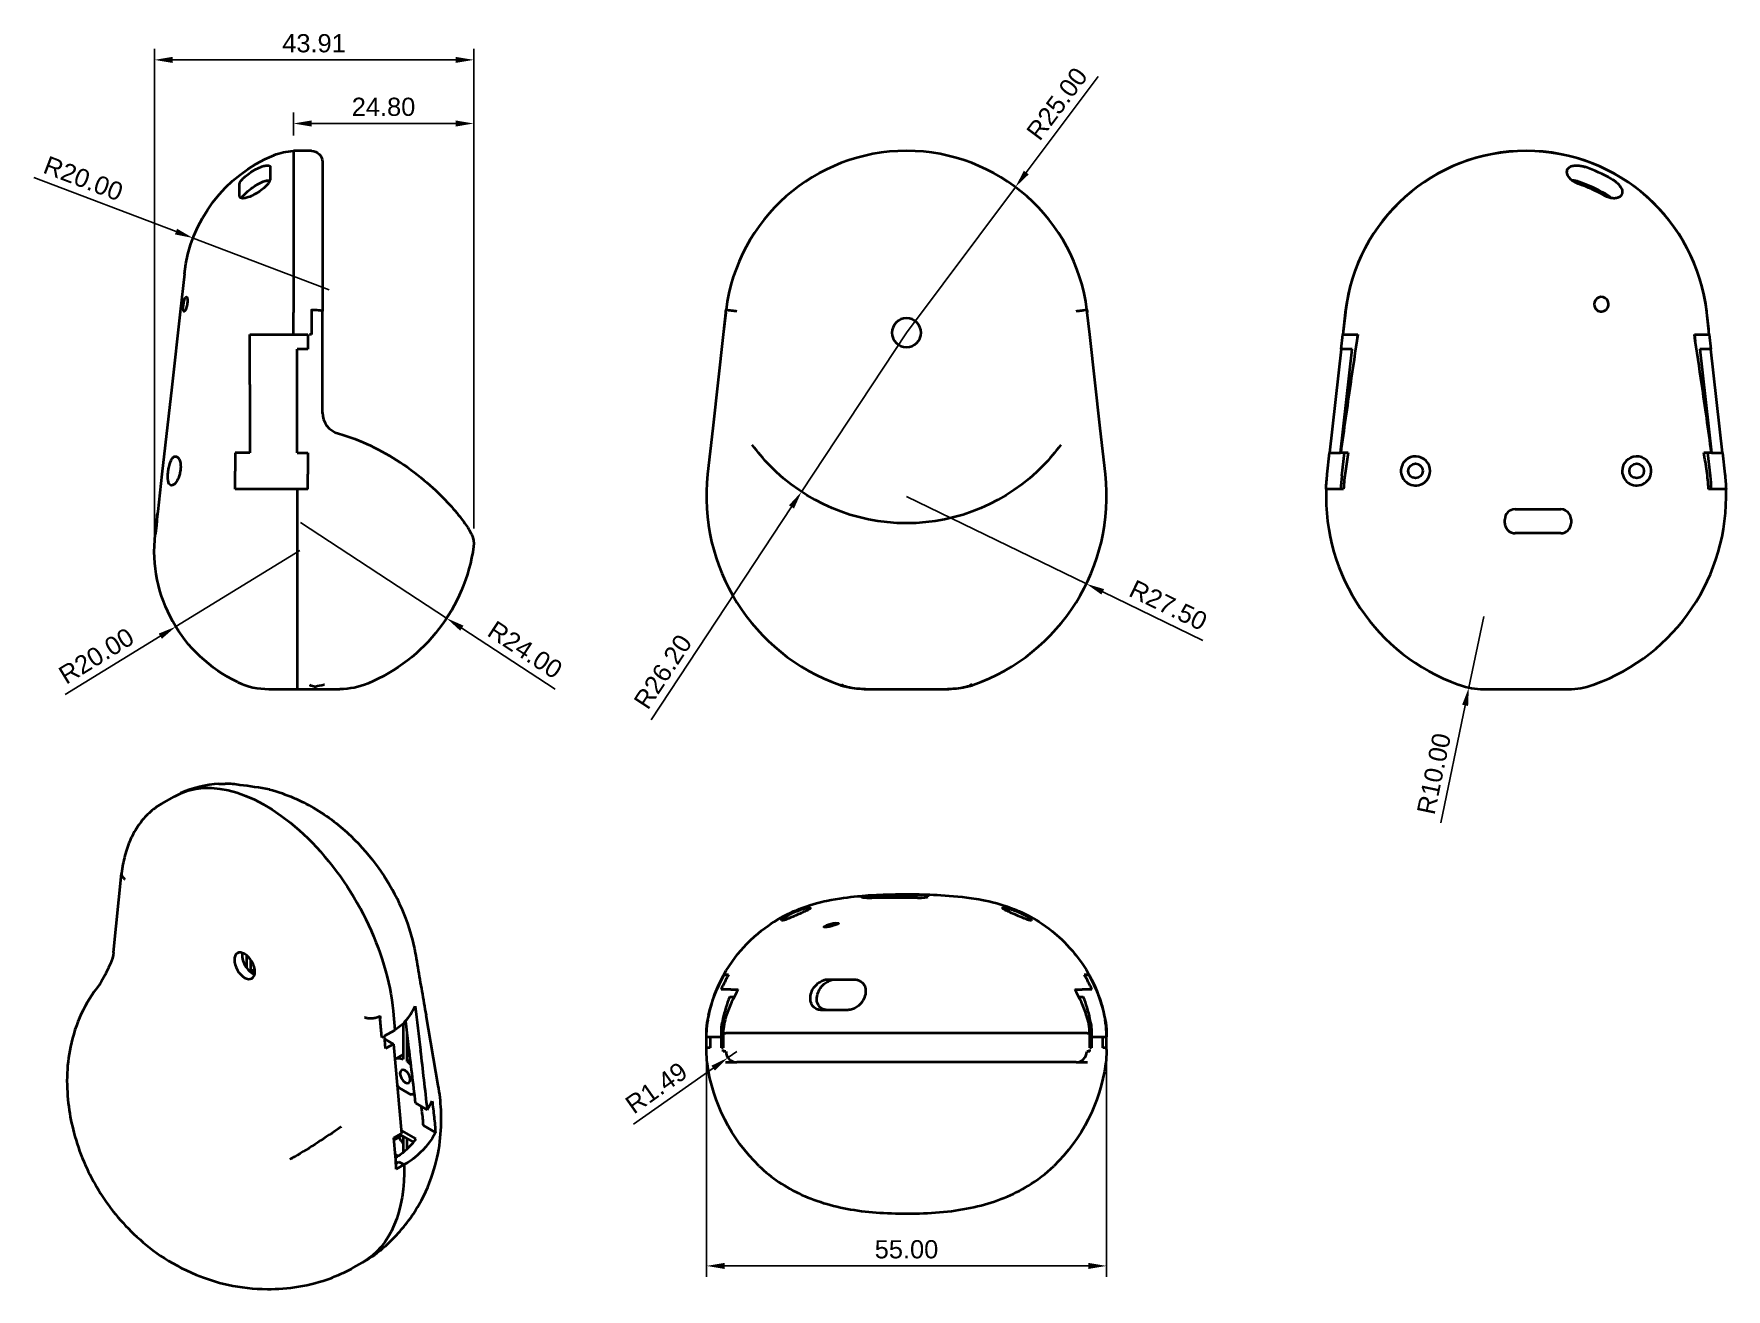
# Model space of a CAD drawing. Header units: millimetres. Extents: x 24 to 257, y 22 to 194.
import ezdxf

# ---------------------------------------------------------------- set-up
doc = ezdxf.new("R2010")
doc.units = ezdxf.units.MM
doc.header["$LTSCALE"] = 0.75
doc.layers.add('FD_Dimensions', color=7, linetype='Continuous', lineweight=18)
doc.layers.add('Visible', color=7, linetype='Continuous', lineweight=35)
doc.styles.get("Standard").update_dxf_attribs({"font": 'arial.ttf'})

msp = doc.modelspace()

# ---------------------------------------------------------------- linework, layer by layer
at = {"layer": 'FD_Dimensions', "color": 0, "lineweight": -2, "transparency": 16777216}
for p, q in [((40.61, 125.16), (40.61, 192.02)), ((84.51, 126.11), (84.51, 192.02)), ((43.11, 190.52), (82.01, 190.52)), ((170.34, 188.25), (160.46, 175.03)), ((59.72, 180.11), (59.72, 183.27)), ((62.22, 181.77), (82.01, 181.77)), ((84.51, 126.11), (84.51, 183.27)), ((24.05, 174.36), (43.59, 166.91)), ((143.99, 153.01), (158.96, 173.03)), ((64.62, 158.9), (45.93, 166.02)), ((143.99, 153.01), (129.56, 131.14)), ((143.99, 130.51), (168.72, 118.48)), ((108.88, 99.79), (128.18, 129.05)), ((60.72, 126.93), (80.78, 113.76)), ((60.61, 123.06), (43.56, 112.6)), ((184.74, 110.69), (170.97, 117.39)), ((223.32, 114.01), (221.28, 104.22)), ((95.68, 103.99), (82.87, 112.39)), ((28.37, 103.28), (41.43, 111.29)), ((217.42, 85.63), (220.77, 101.77)), ((116.49, 54.11), (116.49, 23.21)), ((120.68, 54.2), (119.46, 53.34)), ((171.49, 54.11), (171.49, 23.21)), ((106.47, 44.18), (117.42, 51.9)), ((118.99, 24.71), (168.99, 24.71))]:
    msp.add_line(p, q, dxfattribs=at)
at = {"layer": 'FD_Dimensions', "color": 0, "transparency": 16777216}
for points in [[(43.11, 190.93), (43.11, 190.1), (40.61, 190.52)], [(82.01, 190.93), (82.01, 190.1), (84.51, 190.52)], [(62.22, 182.19), (62.22, 181.35), (59.72, 181.77)], [(82.01, 182.19), (82.01, 181.35), (84.51, 181.77)], [(160.12, 175.28), (160.79, 174.78), (158.96, 173.03)], [(43.74, 167.3), (43.44, 166.52), (45.93, 166.02)], [(127.83, 129.28), (128.53, 128.83), (129.56, 131.14)], [(171.15, 117.76), (170.78, 117.01), (168.72, 118.48)], [(41.21, 111.64), (41.65, 110.93), (43.56, 112.6)], [(83.1, 112.74), (82.65, 112.04), (80.78, 113.76)], [(220.36, 101.86), (221.18, 101.69), (221.28, 104.22)], [(117.18, 52.24), (117.66, 51.56), (119.46, 53.34)], [(118.99, 25.12), (118.99, 24.29), (116.49, 24.71)], [(168.99, 25.12), (168.99, 24.29), (171.49, 24.71)]]:
    msp.add_solid(points, dxfattribs=at)
at = {"layer": 'Visible', "extrusion": (0, 1, 0)}
for p, q in [((59.72, 178.01), (59.72, 155.79)), ((62.22, 178.01), (59.72, 178.01)), ((56.53, 175.8), (56.53, 174.16)), ((63.72, 176.51), (63.72, 155.98)), ((52.33, 171.84), (52.33, 173.49)), ((44.74, 161.12), (44.15, 155.87)), ((44.15, 155.87), (43, 145.54)), ((62.22, 156.14), (62.22, 155.79)), ((63.72, 141.92), (63.72, 155.98)), ((119.18, 156.14), (118.81, 152.76)), ((169.17, 152.76), (168.79, 156.14)), ((59.72, 152.76), (59.72, 155.79)), ((62.22, 155.79), (62.22, 152.76)), ((119.14, 155.79), (118.8, 152.76)), ((169.17, 152.76), (168.83, 155.79)), ((204.3, 155.79), (203.96, 152.76)), ((254.33, 152.76), (253.99, 155.79)), ((53.72, 145.89), (53.72, 152.76)), ((57.31, 152.76), (59.72, 152.76)), ((59.72, 152.76), (61.72, 152.76)), ((61.72, 152.76), (61.72, 150.76)), ((62.22, 152.76), (61.94, 152.76)), ((118.8, 152.76), (117.37, 139.9)), ((118.8, 152.76), (118.81, 152.76)), ((170.61, 139.9), (169.17, 152.76)), ((169.17, 152.76), (169.17, 152.76)), ((203.74, 150.76), (203.96, 152.76)), ((203.96, 152.76), (204.38, 152.76)), ((203.96, 152.76), (203.96, 152.76)), ((205.98, 152.76), (205.87, 151.84)), ((252.42, 151.84), (252.32, 152.76)), ((253.91, 152.76), (254.33, 152.76)), ((254.33, 152.76), (254.55, 150.76)), ((254.33, 152.76), (254.33, 152.76)), ((61.72, 150.76), (60.22, 150.76)), ((60.22, 136.51), (60.22, 150.76)), ((203.74, 150.76), (202.15, 136.51)), ((203.66, 136.51), (205.25, 150.76)), ((205.25, 150.76), (203.74, 150.76)), ((253.04, 150.76), (254.64, 136.51)), ((254.55, 150.76), (253.04, 150.76)), ((256.15, 136.51), (254.55, 150.76)), ((43, 145.54), (41.66, 133.58)), ((53.72, 145.89), (53.72, 136.51)), ((117.37, 139.9), (116.66, 133.57)), ((171.32, 133.57), (170.61, 139.9)), ((51.72, 136.51), (51.72, 133.97)), ((53.72, 136.51), (51.72, 136.51)), ((60.22, 136.51), (61.72, 136.51)), ((61.72, 136.51), (61.72, 133.57)), ((201.82, 133.57), (202.15, 136.51)), ((202.15, 136.51), (203.66, 136.51)), ((204.7, 136.51), (203.67, 136.51)), ((204.16, 136.51), (203.8, 133.34)), ((254.63, 136.51), (253.59, 136.51)), ((254.49, 133.34), (254.13, 136.51)), ((254.64, 136.51), (256.15, 136.51)), ((256.15, 136.51), (256.48, 133.57)), ((41.66, 133.58), (41.08, 128.43)), ((51.72, 131.51), (51.72, 133.97)), ((61.72, 131.51), (61.72, 133.57)), ((57.31, 131.51), (51.72, 131.51)), ((57.89, 131.51), (57.31, 131.51)), ((59.56, 131.51), (57.89, 131.51)), ((60.22, 131.51), (59.56, 131.51)), ((60.22, 131.51), (60.22, 104.58)), ((60.22, 131.51), (60.22, 104.58)), ((61.72, 131.51), (60.22, 131.51)), ((201.84, 131.51), (201.66, 131.51)), ((201.96, 131.51), (201.84, 131.51)), ((204.07, 131.51), (201.96, 131.51)), ((256.33, 131.51), (254.23, 131.51)), ((256.45, 131.51), (256.33, 131.51)), ((256.63, 131.51), (256.45, 131.51)), ((41.05, 128.12), (40.96, 127.34)), ((41.08, 128.43), (41.05, 128.12)), ((227.63, 128.74), (233.93, 128.74)), ((40.91, 126.84), (40.77, 125.58)), ((40.91, 126.84), (40.96, 127.34)), ((226.23, 126.84), (226.23, 127.34)), ((235.33, 127.34), (235.33, 126.84)), ((40.75, 125.44), (40.73, 125.28)), ((40.75, 125.44), (40.75, 125.44)), ((40.79, 125.44), (40.75, 125.44)), ((230.71, 125.44), (227.63, 125.44)), ((233.93, 125.44), (230.71, 125.44)), ((56.34, 104.01), (58.56, 104.01)), ((58.56, 104.01), (59.77, 104.01)), ((59.77, 104.01), (60.22, 104.01)), ((60.22, 104.58), (60.22, 104.01)), ((60.22, 104.58), (60.22, 104.01)), ((60.22, 104.01), (62.72, 104.01)), ((62.72, 104.39), (62.72, 104.35)), ((62.72, 104.35), (62.72, 104.01)), ((62.72, 104.01), (66.12, 104.01)), ((138.16, 104.01), (138.34, 104.01)), ((138.34, 104.01), (149.64, 104.01)), ((149.64, 104.01), (149.82, 104.01)), ((223.32, 104.01), (224.14, 104.01)), ((224.14, 104.01), (234.16, 104.01)), ((234.16, 104.01), (234.98, 104.01))]:
    msp.add_line(p, q, dxfattribs=at)
at = {"layer": 'Visible', "extrusion": (0, 0.817547, 0.575862)}
for p, q in [((41.61, 88.25), (43.37, 89.26)), ((34.99, 67.8), (36.11, 78.66)), ((53.3, 67.41), (53.3, 65.66)), ((53.87, 65.2), (53.87, 66.79)), ((53.87, 65.2), (54.4, 65.51)), ((71.89, 56.12), (71.62, 59.04)), ((71.89, 56.12), (71.65, 58.74)), ((73.42, 59.75), (73.66, 57.14)), ((79.64, 49.51), (77.95, 59.17)), ((71.89, 56.12), (72.08, 56.23)), ((71.89, 56.12), (71.89, 56.12)), ((72.24, 56.33), (73.66, 57.14)), ((72.4, 54.6), (72.24, 56.33)), ((72.39, 55.82), (72.29, 55.77)), ((72.39, 55.82), (73.46, 55.21)), ((74.8, 58.01), (74.8, 53.15)), ((75.37, 52.82), (75.37, 56.67)), ((73.46, 55.21), (72.4, 54.6)), ((73.46, 55.21), (74.59, 42.91)), ((74.8, 53.77), (73.71, 53.15)), ((75.37, 52.82), (75.81, 53.08)), ((75.89, 48.25), (74.27, 49.19)), ((78.11, 46.18), (76.53, 47.09)), ((73.53, 42.3), (74.59, 42.91)), ((73.76, 39.76), (73.53, 42.3)), ((73.55, 42), (74.64, 42.62)), ((74.36, 42.78), (76.22, 41.71)), ((74.55, 43.32), (76.57, 42.16)), ((74.8, 42.53), (74.8, 40.3)), ((75.37, 40.81), (75.37, 42.2)), ((79.24, 43.07), (77.59, 44.02)), ((73.74, 40.01), (74.12, 39.79)), ((73.77, 39.59), (73.98, 39.71)), ((74.77, 40.27), (75.09, 40.56)), ((76.77, 39.93), (76.45, 39.64)), ((74.22, 39.04), (73.83, 38.81)), ((74.22, 39.04), (73.83, 38.81)), ((73.87, 38.02), (74.93, 38.63)), ((74.22, 39.04), (74.93, 38.63)), ((74.22, 39.04), (74.93, 38.63)), ((75.39, 38.9), (74.93, 38.63)), ((73.33, 28.37), (72.68, 27.72)), ((68, 24.47), (69.22, 25.17)), ((69.22, 25.17), (69.69, 25.44))]:
    msp.add_line(p, q, dxfattribs=at)
at = {"layer": 'Visible'}
for p, q in [((137.81, 75.45), (137.81, 75.49)), ((145.51, 75.3), (139.21, 75.3)), ((142.42, 75.67), (145.51, 75.67)), ((146.91, 75.52), (146.91, 75.46)), ((118.91, 64.71), (119.16, 64.71)), ((119.54, 64.71), (119.16, 64.71)), ((168.82, 64.71), (168.43, 64.71)), ((168.82, 64.71), (169.07, 64.71)), ((119.84, 62.71), (118.51, 62.71)), ((119.69, 61.71), (120.31, 61.71)), ((119.84, 62.71), (120.85, 62.71)), ((167.13, 62.71), (168.14, 62.71)), ((167.67, 61.71), (168.29, 61.71)), ((169.47, 62.71), (168.14, 62.71)), ((116.79, 59.14), (116.66, 58.53)), ((116.68, 58.53), (116.8, 59.11)), ((118.76, 58.69), (118.64, 58.11)), ((169.34, 58.11), (169.21, 58.69)), ((171.17, 59.11), (171.29, 58.53)), ((171.18, 59.14), (171.31, 58.53)), ((116.49, 56.21), (116.49, 56.86)), ((116.51, 56.21), (116.49, 56.21)), ((116.51, 56.21), (116.49, 56.21)), ((116.49, 54.48), (116.49, 56.21)), ((116.51, 56.21), (116.51, 56.86)), ((116.51, 56.21), (116.99, 56.21)), ((116.51, 56.21), (116.99, 56.21)), ((116.51, 54.71), (116.51, 56.21)), ((116.99, 56.21), (116.99, 54.71)), ((116.99, 56.21), (118.58, 56.21)), ((118.51, 56.86), (118.51, 56.21)), ((118.58, 56.21), (118.8, 56.21)), ((118.58, 54.71), (118.58, 56.21)), ((118.8, 56.71), (119.14, 56.71)), ((118.8, 56.71), (118.8, 54.71)), ((168.83, 56.71), (119.14, 56.71)), ((168.83, 56.71), (169.17, 56.71)), ((169.17, 54.71), (169.17, 56.71)), ((169.17, 56.21), (169.4, 56.21)), ((169.4, 56.21), (169.4, 54.71)), ((169.4, 56.21), (170.99, 56.21)), ((169.47, 56.21), (169.47, 56.86)), ((170.99, 56.21), (171.47, 56.21)), ((170.99, 56.21), (171.47, 56.21)), ((170.99, 54.71), (170.99, 56.21)), ((171.47, 56.86), (171.47, 56.21)), ((171.49, 56.21), (171.47, 56.21)), ((171.49, 56.21), (171.47, 56.21)), ((171.47, 54.71), (171.47, 56.21)), ((171.49, 56.21), (171.49, 56.86)), ((171.49, 54.48), (171.49, 56.21)), ((116.51, 54.71), (116.66, 54.71)), ((116.99, 54.71), (116.66, 54.71)), ((118.8, 54.71), (118.58, 54.71)), ((118.8, 54.21), (118.8, 54.48)), ((119.14, 54.21), (118.8, 54.21)), ((119.18, 54.21), (119.14, 54.21)), ((168.83, 54.21), (168.79, 54.21)), ((169.17, 54.21), (168.83, 54.21)), ((169.4, 54.71), (169.17, 54.71)), ((169.17, 54.21), (169.17, 54.48)), ((171.32, 54.71), (170.99, 54.71)), ((171.32, 54.71), (171.47, 54.71)), ((119.1, 52.71), (120.68, 52.71)), ((167.3, 52.71), (120.68, 52.71)), ((167.3, 52.71), (168.87, 52.71))]:
    msp.add_line(p, q, dxfattribs=at)
at = {"layer": 'Visible', "extrusion": (1e-16, 0, -1)}
msp.add_circle((-143.99, 153.01), 2, dxfattribs=at)
at = {"layer": 'Visible'}
for centre in [(213.95, 134.01), (244.35, 134.01)]:
    msp.add_circle(centre, 1, dxfattribs=at)
at = {"layer": 'Visible', "extrusion": (2e-16, 0, -1)}
for centre, radius, start, end in [((-64.62, 158.9), 20, 6.3824, 67.7901), ((-60.08, 170.01), 8, 67.7901, 87.3857), ((-62.22, 176.51), 1.5, 90, 180), ((-57.59, 110.33), 29.99, 106.163, 124.0401), ((-80.29, 123.94), 39.47, 4.9472, 6.0852), ((-30.5, 127.17), 10.43, 181.8192, 189.5534), ((-60.61, 123.06), 20, 295.2468, 6.3824), ((-60.72, 126.93), 24, 187.9074, 247.3105), ((-81.71, 124.01), 2.8, 154.3226, 187.9074), ((-66.12, 114.01), 10, 247.3105, 270)]:
    msp.add_arc(centre, radius, start, end, dxfattribs=at)
at = {"layer": 'Visible'}
for centre, radius, start, end in [((143.99, 153.01), 25, 7.1991, 172.8009), ((229.15, 153.01), 25, 6.3794, 173.6206), ((229.15, 153), 25, 6.766, 173.234), ((229.15, 152.92), 24.27, 61.0515, 70.5114), ((235.3, 170.6), 3.34, 70.5848, 87.2797), ((229.15, 152.69), 21.99, 60.565, 71.009), ((229.15, 152.88), 22.1, 60.4064, 70.7995), ((238.33, 169.03), 3.52, 44.9141, 60.5327), ((239.49, 156.92), 1, 314.989, 231.0481), ((239.49, 156.92), 1, 231.0481, 314.989), ((66.72, 142.03), 3, 180, 254.9098), ((213.95, 134.01), 2, 359.1321, 176.2318), ((244.35, 134.01), 2, 3.7682, 180.8679), ((143.99, 130.51), 27.5, 173.6206, 250.537), ((143.99, 130.51), 27.5, 289.463, 6.3794), ((229.15, 130.51), 25.5, 173.6206, 177.7525), ((213.95, 134.01), 2, 176.2318, 359.1321), ((244.35, 134.01), 2, 180.8679, 3.7682), ((229.15, 130.51), 25.5, 2.2475, 6.3794), ((229.15, 130.51), 27.5, 177.9161, 250.1371), ((229.15, 130.51), 27.5, 289.8629, 2.0839), ((227.63, 127.34), 1.4, 90, 180), ((233.93, 127.34), 1.4, 33.8705, 90), ((233.93, 127.34), 1.4, 360, 33.8705), ((227.63, 126.84), 1.4, 180, 243.8439), ((233.93, 126.84), 1.4, 270, 360), ((227.63, 126.84), 1.4, 243.8439, 268.0421), ((227.63, 126.84), 1.4, 268.0421, 270), ((56.34, 114.01), 10, 244.7532, 270), ((223.32, 114.01), 10, 250.537, 270), ((234.98, 114.01), 10, 270, 289.463), ((50.12, 76.86), 14.12, 92.5393, 114.6996), ((50.4, 79.08), 11.91, 80.4726, 90.2598), ((45.3, 29.19), 62.03, 79.6757, 83.455), ((141.8, -6.3), 81.97, 89.5636, 91.8118), ((145.52, 64.31), 11.36, 86.9592, 89.8323), ((134.88, 66.58), 5.28, 96.5713, 111.567), ((48.85, 50.86), 20.15, 141.5758, 168.597), ((124.5, 56.86), 7.99, 167.9922, 179.9999), ((126.75, 56.57), 7.95, 161.3125, 178.992), ((161.22, 56.57), 7.95, 1.008, 18.6875), ((163.47, 56.86), 7.99, 0.0001, 12.0078), ((124.5, 56.86), 6, 167.9909, 179.9999), ((163.47, 56.86), 6, 0.0001, 12.0091), ((49.6, 50.37), 20.99, 167.6882, 179.1133), ((118.97, 54.17), 0.222, 1.1065, 9.0827), ((120.68, 54.2), 1.49, 180.9495, 269.8049), ((167.29, 54.2), 1.49, 270.2027, 359.0405), ((169.01, 54.17), 0.222, 170.9128, 178.8953)]:
    msp.add_arc(centre, radius, start, end, dxfattribs=at)
at = {"layer": 'Visible', "extrusion": (1e-16, 0, -1)}
for centre, radius, start, end in [((-143.99, 153.01), 25, 6.3794, 7.1991), ((-119.41, 156.12), 0.228, 5.6209, 10.4826), ((-168.56, 156.12), 0.235, 169.5413, 174.2691), ((-143.99, 153.01), 25, 172.8009, 173.6206), ((-143.99, 153.01), 26.2, 315.9304, 323.9838), ((-143.99, 153.01), 26.2, 216.0162, 224.0696), ((-143.99, 153.01), 26.2, 224.0696, 315.9304), ((-138.29, 114.84), 10.83, 269.7545, 285.1718), ((-143.99, 130.51), 27.48, 287.8055, 288.0836), ((-138.16, 114.01), 10, 270, 284.9042), ((-149.68, 114.84), 10.83, 254.8266, 270.2472), ((-149.82, 114.01), 10, 255.0958, 270), ((-143.99, 130.51), 27.48, 251.9164, 252.1945)]:
    msp.add_arc(centre, radius, start, end, dxfattribs=at)
at = {"layer": 'Visible', "extrusion": (-5.933e-13, 0, -1)}
for start, end in [(2.0839, 6.3794), (173.6206, 177.9161)]:
    msp.add_arc((-229.15, 130.51), 27.5, start, end, dxfattribs=at)
at = {"layer": 'Visible', "extrusion": (-1e-16, 2e-16, -1)}
for centre, radius, start, end in [((-29.23, 68.58), 5.82, 187.7156, 203.0462), ((-72.42, 44.19), 6.07, 228.4719, 240.6849)]:
    msp.add_arc(centre, radius, start, end, dxfattribs=at)
at = {"layer": 'Visible', "extrusion": (-2e-16, 2e-16, -1)}
for centre, radius, start, end in [((-19.7, 72.39), 16.08, 202.2239, 208.381), ((-32.52, 63.84), 0.722, 210.7363, 220.0871), ((-70.8, 62.07), 5.7, 221.5515, 239.8886), ((-29.6, 90.77), 59.37, 239.3521, 240.056), ((-71.75, 43.68), 4.55, 228.4706, 240.6849), ((-58.41, 41.12), 19.21, 240.0681, 249.6565)]:
    msp.add_arc(centre, radius, start, end, dxfattribs=at)
at = {"layer": 'Visible', "extrusion": (-2e-16, 1e-16, -1)}
for centre, radius, start, end in [((-3.08, 81.19), 34.89, 208.1302, 210.5169), ((-62.37, 38.13), 14.65, 225.2546, 240.0328)]:
    msp.add_arc(centre, radius, start, end, dxfattribs=at)
at = {"layer": 'Visible', "extrusion": (0, 0, -1)}
for centre, radius, start, end in [((-124.49, 56.86), 8, 0, 12), ((-163.49, 56.86), 8, 168, 180), ((-131.49, 54.48), 15, 352.1902, 0), ((-156.49, 54.48), 15, 180, 187.8098), ((-140.4, 55.71), 24, 313.9472, 352.1902), ((-147.57, 55.71), 24, 187.8098, 226.0528)]:
    msp.add_arc(centre, radius, start, end, dxfattribs=at)
at = {"layer": 'Visible', "extrusion": (-1e-16, 1e-16, -1)}
msp.add_arc((11.76, 157.67), 138.03, 235.6109, 238.7402, dxfattribs=at)
at = {"layer": 'Visible', "extrusion": (-2e-16, 3e-16, -1)}
msp.add_arc((-65.85, 44.3), 0.643, 225.0384, 236.6994, dxfattribs=at)
at = {"layer": 'Visible'}
for centre, major_axis, ratio, start_param, end_param in [((215.4, 61.45), (15.81, 179.91), 0.110742, 1.091961, 1.150146), ((242.9, 61.45), (-15.81, 179.91), 0.110742, -1.150146, -1.091961), ((213.83, 43.57), (15.81, 179.91), 0.110742, 1.037655, 1.054046), ((244.47, 43.57), (-15.81, 179.91), 0.110742, -1.054046, -1.037655), ((139.21, 75.46), (-1.4, 0), 0.111856, 0.591152, 1.570796), ((145.51, 75.52), (-1.4, 0), 0.111856, 4.678218, 4.712389), ((145.51, 75.46), (1.4, 0), 0.111856, 4.712389, 6.283185), ((145.51, 75.52), (-1.4, 0), 0.111856, 3.141593, 4.255878), ((54.08, 66.58), (-1, 1.73), 0.578093, 0.557784, 2.583808), ((136.84, 54.31), (-12.48, 15.89), 0.990034, 0.366856, 0.479347), ((151.14, 54.31), (12.48, 15.89), 0.990034, -0.479347, -0.366856), ((69.81, -10.41), (-10.69, 138.3), 0.087908, -1.148787, -1.08364), ((72.34, -24.86), (-10.69, 138.3), 0.087908, -1.039971, -1.034381), ((59.21, 50.22), (20.2, 0.04), 0.570282, -0.362198, -0.249707), ((54.43, 48.39), (-13.72, 23.83), 0.578093, 3.965296, 4.040266)]:
    msp.add_ellipse(centre, major_axis=major_axis, ratio=ratio, start_param=start_param, end_param=end_param, dxfattribs=at)
at = {"layer": 'Visible', "extrusion": (-5e-16, -3e-16, -1)}
msp.add_ellipse((55.85, 67.6), major_axis=(-12.48, 21.66), ratio=0.578093, start_param=0, end_param=2.24292, dxfattribs=at)
at = {"layer": 'Visible', "extrusion": (-3e-16, -3e-16, -1)}
msp.add_ellipse((50.35, 68.5), major_axis=(9.76, 20.33), ratio=0.988201, start_param=-0.490612, end_param=-0.452245, dxfattribs=at)
at = {"layer": 'Visible', "extrusion": (-3e-16, -4e-16, -1)}
msp.add_ellipse((53.02, 65.97), major_axis=(-1, 1.73), ratio=0.578093, dxfattribs=at)
for centre, start_param, end_param in [((53.59, 63.14), 0.929437, 1.143166), ((75.08, 50.76), -0.04189, 0.637492), ((75.08, 50.76), 4.354757, 4.527729), ((75.08, 50.76), 3.194264, 3.495357)]:
    msp.add_ellipse(centre, major_axis=(-1.37, 2.38), ratio=0.578093, start_param=start_param, end_param=end_param, dxfattribs=at)
at = {"layer": 'Visible', "extrusion": (-4e-16, -4e-16, -1)}
msp.add_ellipse((54.08, 66.58), major_axis=(-12.48, 21.66), ratio=0.578093, start_param=2.228613, end_param=2.24292, dxfattribs=at)
at = {"layer": 'Visible', "extrusion": (-2e-16, -5e-16, -1)}
for centre, start_param, end_param in [((69.81, -10.41), 1.142246, 1.200431), ((72.34, -24.86), 1.08794, 1.104331)]:
    msp.add_ellipse(centre, major_axis=(-11.87, 153.66), ratio=0.087908, start_param=start_param, end_param=end_param, dxfattribs=at)
at = {"layer": 'Visible', "extrusion": (-3e-16, -5e-16, -1)}
msp.add_ellipse((75.08, 50.76), major_axis=(-0.499, 0.867), ratio=0.578093, dxfattribs=at)
at = {"layer": 'Visible', "extrusion": (-4e-16, -6e-16, -1)}
msp.add_ellipse((75.08, 50.76), major_axis=(-1.37, 2.38), ratio=0.578093, start_param=0.929437, end_param=1.218576, dxfattribs=at)
at = {"layer": 'Visible', "extrusion": (-4e-16, -5e-16, -1)}
msp.add_ellipse((72.25, 43.55), major_axis=(-1, 1.73), ratio=0.578093, start_param=2.609276, end_param=2.773506, dxfattribs=at)
at = {"layer": 'Visible', "extrusion": (-5e-16, -5e-16, -1)}
msp.add_ellipse((55.5, 49), major_axis=(-13.72, 23.83), ratio=0.578093, start_param=2.317889, end_param=3.141593, dxfattribs=at)
msp.add_ellipse((55.5, 49), major_axis=(-13.72, 23.83), ratio=0.578093, start_param=2.317889, end_param=3.141593, dxfattribs=at)
at = {"layer": 'Visible'}
for points, knots in [([(52.33, 173.49), (52.33, 173.49), (52.33, 173.5), (52.33, 173.52), (52.34, 173.54), (52.35, 173.58), (52.36, 173.61), (52.41, 173.73), (52.47, 173.83), (52.66, 174.06), (52.79, 174.2), (53.15, 174.54), (53.39, 174.73), (53.94, 175.13), (54.26, 175.32), (54.85, 175.63), (55.12, 175.75), (55.58, 175.92), (55.77, 175.97), (56.08, 176.02), (56.21, 176.02), (56.39, 175.99), (56.46, 175.96), (56.51, 175.9), (56.52, 175.88), (56.53, 175.84), (56.53, 175.83), (56.53, 175.81), (56.53, 175.81), (56.53, 175.8)], [-1.025711, -1.025711, -1.025711, -1.025711, -1.0199, -1.0199, -1.0063431, -1.0063431, -0.9849086, -0.9849086, -0.9261876, -0.9261876, -0.855237, -0.855237, -0.7606214, -0.7606214, -0.6501105, -0.6501105, -0.5545822, -0.5545822, -0.4750532, -0.4750532, -0.4092461, -0.4092461, -0.3471078, -0.3471078, -0.3247421, -0.3247421, -0.3108631, -0.3108631, -0.308022, -0.308022, -0.308022, -0.308022]), ([(236.31, 173.49, 0), (236.29, 173.49, 0), (236.27, 173.5, 0), (236.21, 173.52, 0), (236.17, 173.54, 0), (236.06, 173.58, 0), (236, 173.61, 0), (235.77, 173.73, 0), (235.61, 173.83, 0), (235.3, 174.06, 0), (235.17, 174.2, 0), (234.91, 174.54, 0), (234.83, 174.73, 0), (234.74, 175.13, 0), (234.77, 175.32, 0), (234.94, 175.63, 0), (235.06, 175.75, 0), (235.38, 175.92, 0), (235.55, 175.97, 0), (235.92, 176.02, 0), (236.1, 176.02, 0), (236.48, 175.99, 0), (236.68, 175.96, 0), (236.95, 175.9, 0), (237.02, 175.88, 0), (237.13, 175.84, 0), (237.17, 175.83, 0), (237.23, 175.81, 0), (237.24, 175.81, 0), (237.25, 175.8, 0)], [-1.025711, -1.025711, -1.025711, -1.025711, -1.0199, -1.0199, -1.0063431, -1.0063431, -0.9849086, -0.9849086, -0.9261876, -0.9261876, -0.855237, -0.855237, -0.7606214, -0.7606214, -0.6501105, -0.6501105, -0.5545822, -0.5545822, -0.4750532, -0.4750532, -0.4092461, -0.4092461, -0.3471078, -0.3471078, -0.3247421, -0.3247421, -0.3108631, -0.3108631, -0.308022, -0.308022, -0.308022, -0.308022]), ([(56.53, 174.16), (56.53, 174.16), (56.53, 174.15), (56.53, 174.13), (56.53, 174.11), (56.52, 174.05), (56.51, 174.01), (56.47, 173.88), (56.43, 173.78), (56.27, 173.52), (56.13, 173.35), (55.77, 172.98), (55.54, 172.78), (54.99, 172.37), (54.67, 172.17), (54.07, 171.85), (53.79, 171.72), (53.32, 171.56), (53.13, 171.51), (52.82, 171.47), (52.7, 171.48), (52.5, 171.53), (52.43, 171.57), (52.36, 171.67), (52.35, 171.71), (52.34, 171.77), (52.33, 171.8), (52.33, 171.83), (52.33, 171.84), (52.33, 171.84)], [-1.1325656, -1.1325656, -1.1325656, -1.1325656, -1.1306363, -1.1306363, -1.1170293, -1.1170293, -1.0966883, -1.0966883, -1.0458196, -1.0458196, -0.9673246, -0.9673246, -0.8709559, -0.8709559, -0.7595628, -0.7595628, -0.6626675, -0.6626675, -0.5852741, -0.5852741, -0.5229482, -0.5229482, -0.4634006, -0.4634006, -0.4345371, -0.4345371, -0.4190526, -0.4190526, -0.4145398, -0.4145398, -0.4145398, -0.4145398]), ([(52.55, 171.52), (52.57, 171.54), (52.59, 171.57), (52.74, 171.76), (52.9, 171.94), (53.33, 172.36), (53.61, 172.6), (54.2, 173.05), (54.52, 173.26), (55.09, 173.58), (55.35, 173.7), (55.77, 173.86), (55.94, 173.91), (56.2, 173.95), (56.29, 173.95), (56.41, 173.92), (56.44, 173.91), (56.47, 173.89)], [-0.8957596, -0.8957596, -0.8957596, -0.8957596, -0.8827322, -0.8827322, -0.8007735, -0.8007735, -0.6916192, -0.6916192, -0.5767916, -0.5767916, -0.481472, -0.481472, -0.4039595, -0.4039595, -0.3453518, -0.3453518, -0.3110672, -0.3110672, -0.3110672, -0.3110672]), ([(240.9, 174.16, 0), (240.9, 174.16, 0), (240.91, 174.15, 0), (240.95, 174.13, 0), (240.99, 174.11, 0), (241.09, 174.05, 0), (241.14, 174.01, 0), (241.34, 173.88, 0), (241.47, 173.78, 0), (241.77, 173.52, 0), (241.92, 173.35, 0), (242.19, 172.98, 0), (242.29, 172.78, 0), (242.38, 172.37, 0), (242.37, 172.17, 0), (242.21, 171.85, 0), (242.09, 171.72, 0), (241.79, 171.56, 0), (241.62, 171.51, 0), (241.28, 171.47, 0), (241.11, 171.48, 0), (240.76, 171.53, 0), (240.58, 171.57, 0), (240.31, 171.67, 0), (240.22, 171.71, 0), (240.09, 171.77, 0), (240.04, 171.8, 0), (239.99, 171.83, 0), (239.97, 171.84, 0), (239.96, 171.84, 0)], [-1.1325656, -1.1325656, -1.1325656, -1.1325656, -1.1306363, -1.1306363, -1.1170293, -1.1170293, -1.0966883, -1.0966883, -1.0458196, -1.0458196, -0.9673246, -0.9673246, -0.8709559, -0.8709559, -0.7595628, -0.7595628, -0.6626675, -0.6626675, -0.5852741, -0.5852741, -0.5229482, -0.5229482, -0.4634006, -0.4634006, -0.4345371, -0.4345371, -0.4190526, -0.4190526, -0.4145398, -0.4145398, -0.4145398, -0.4145398]), ([(44.6, 156.15), (44.59, 156.2), (44.59, 156.27), (44.59, 156.42), (44.59, 156.5), (44.6, 156.69), (44.61, 156.79), (44.64, 157), (44.66, 157.11), (44.71, 157.33), (44.74, 157.44), (44.8, 157.65), (44.84, 157.74), (44.91, 157.86), (44.95, 157.9), (45.02, 157.93), (45.05, 157.92), (45.1, 157.85), (45.12, 157.8), (45.15, 157.66), (45.16, 157.57), (45.16, 157.39), (45.16, 157.3), (45.15, 157.1), (45.13, 157), (45.1, 156.78), (45.07, 156.66), (45.01, 156.42), (44.97, 156.31), (44.93, 156.22)], [-0.4921353, -0.4921353, -0.4921353, -0.4921353, -0.4649935, -0.4649935, -0.4361956, -0.4361956, -0.4055137, -0.4055137, -0.3722435, -0.3722435, -0.334487, -0.334487, -0.2920141, -0.2920141, -0.250682, -0.250682, -0.2119906, -0.2119906, -0.1756533, -0.1756533, -0.1395821, -0.1395821, -0.109492, -0.109492, -0.0789048, -0.0789048, -0.0421498, -0.0421498, 0, 0, 0, 0]), ([(44.93, 156.22), (44.91, 156.15), (44.88, 156.1), (44.83, 156.01), (44.8, 155.98), (44.76, 155.94), (44.74, 155.93), (44.71, 155.92), (44.7, 155.92), (44.67, 155.94), (44.66, 155.95), (44.62, 156.01), (44.61, 156.07), (44.6, 156.15)], [-0.1507513, -0.1507513, -0.1507513, -0.1507513, -0.1232012, -0.1232012, -0.0959917, -0.0959917, -0.0766265, -0.0766265, -0.0583924, -0.0583924, -0.0358126, -0.0358126, 0, 0, 0, 0]), ([(62.22, 156.14), (62.22, 156.15), (62.22, 156.15), (62.22, 156.15), (62.23, 156.16), (62.24, 156.16), (62.24, 156.16), (62.25, 156.16), (62.25, 156.16), (62.25, 156.16)], [0.051359128, 0.051359128, 0.051359128, 0.051359128, 0.052083609, 0.052083609, 0.053741633, 0.053741633, 0.054812671, 0.054812671, 0.054957835, 0.054957835, 0.054957835, 0.054957835]), ([(62.25, 156.16), (62.3, 156.16), (62.35, 156.16), (62.59, 156.16), (62.78, 156.15), (63.12, 156.13), (63.27, 156.11), (63.49, 156.08), (63.57, 156.06), (63.68, 156.03), (63.71, 156.01), (63.72, 155.99), (63.72, 155.99), (63.72, 155.98)], [0.0001241, 0.0001241, 0.0001241, 0.0001241, 0.015268, 0.015268, 0.0738632, 0.0738632, 0.1324596, 0.1324596, 0.1818231, 0.1818231, 0.2311868, 0.2311868, 0.2332604, 0.2332604, 0.2332604, 0.2332604]), ([(119.19, 156.16), (119.19, 156.16), (119.19, 156.16), (119.22, 156.16), (119.28, 156.15), (119.47, 156.13), (119.6, 156.11), (119.88, 156.08), (120.02, 156.06), (120.33, 156.03), (120.49, 156.01), (120.66, 155.99), (120.67, 155.99), (120.68, 155.98)], [0.0001241, 0.0001241, 0.0001241, 0.0001241, 0.015268, 0.015268, 0.0738632, 0.0738632, 0.1324596, 0.1324596, 0.1818231, 0.1818231, 0.2311868, 0.2311868, 0.2332604, 0.2332604, 0.2332604, 0.2332604]), ([(167.3, 155.98), (167.31, 155.99), (167.31, 155.99), (167.5, 156.01), (167.68, 156.03), (168.03, 156.07), (168.2, 156.09), (168.48, 156.13), (168.59, 156.14), (168.74, 156.16), (168.78, 156.16), (168.79, 156.16)], [-0.0020734, -0.0020734, -0.0020734, -0.0020734, 0, 0, 0.0554789, 0.0554789, 0.1140767, 0.1140767, 0.1726729, 0.1726729, 0.2311793, 0.2311793, 0.2311793, 0.2311793]), ([(204.32, 155.95, 0), (204.32, 155.92, 0), (204.32, 155.9, 0), (204.31, 155.85, 0), (204.31, 155.82, 0), (204.31, 155.79, 0)], [-0.01570426, -0.01570426, -0.01570426, -0.01570426, -0.00785239, -0.00785239, 0, 0, 0, 0]), ([(253.99, 155.79, 0), (253.99, 155.82, 0), (253.98, 155.85, 0), (253.98, 155.9, 0), (253.97, 155.92, 0), (253.97, 155.95, 0)], [-0.01570426, -0.01570426, -0.01570426, -0.01570426, -0.00785186, -0.00785186, 0, 0, 0, 0]), ([(204.31, 155.79, 0), (204.25, 155.28, 0), (204.19, 154.77, 0), (204.08, 153.76, 0), (204.02, 153.26, 0), (203.96, 152.76, 0)], [-0.3074809, -0.3074809, -0.3074809, -0.3074809, -0.1536263, -0.1536263, -0.0022439, -0.0022439, -0.0022439, -0.0022439]), ([(254.33, 152.76, 0), (254.27, 153.26, 0), (254.22, 153.77, 0), (254.1, 154.78, 0), (254.05, 155.29, 0), (253.99, 155.79, 0)], [-0.3052369, -0.3052369, -0.3052369, -0.3052369, -0.1536471, -0.1536471, 0, 0, 0, 0]), ([(42.51, 133.98), (42.54, 134.19), (42.58, 134.4), (42.69, 134.86), (42.76, 135.09), (42.92, 135.48), (43.02, 135.66), (43.23, 135.91), (43.34, 135.98), (43.56, 136.03), (43.67, 136), (43.89, 135.83), (43.99, 135.69), (44.13, 135.36), (44.19, 135.15), (44.24, 134.69), (44.24, 134.43), (44.21, 134.19), (44.21, 134.17), (44.21, 134.16), (44.21, 134.14)], [-0.6157333, -0.6157333, -0.6157333, -0.6157333, -0.5541334, -0.5541334, -0.4780876, -0.4780876, -0.3962726, -0.3962726, -0.3144577, -0.3144577, -0.2316426, -0.2316426, -0.1488274, -0.1488274, -0.0744137, -0.0744137, 0, 0, 0, 0.0043953, 0.0043953, 0.0043953, 0.0043953]), ([(44.21, 134.14), (44.19, 134), (44.17, 133.87), (44.09, 133.54), (44.04, 133.37), (43.89, 132.95), (43.78, 132.74), (43.54, 132.36), (43.4, 132.21), (43.15, 132.03), (43.03, 132), (42.83, 132.04), (42.74, 132.1), (42.6, 132.31), (42.55, 132.47), (42.49, 132.8), (42.47, 132.97), (42.46, 133.28), (42.46, 133.42), (42.48, 133.71), (42.5, 133.84), (42.51, 133.98)], [-0.6698292, -0.6698292, -0.6698292, -0.6698292, -0.6278746, -0.6278746, -0.5703263, -0.5703263, -0.48518, -0.48518, -0.3903462, -0.3903462, -0.3018722, -0.3018722, -0.224701, -0.224701, -0.1463738, -0.1463738, -0.0865704, -0.0865704, -0.0415634, -0.0415634, 0, 0, 0, 0]), ([(40.77, 125.58), (40.76, 125.54), (40.76, 125.51), (40.75, 125.46), (40.75, 125.44), (40.75, 125.44)], [-0.05921016, -0.05921016, -0.05921016, -0.05921016, -0.02951967, -0.02951967, 0, 0, 0, 0]), ([(61.94, 104.58), (61.94, 104.58), (61.94, 104.58), (62.2, 104.49), (62.46, 104.41), (62.72, 104.35)], [-0.0011374, -0.0011374, -0.0011374, -0.0011374, 0, 0, 0.1100794, 0.1100794, 0.1100794, 0.1100794]), ([(62.72, 104.39), (63.12, 104.46), (63.53, 104.54), (63.96, 104.64), (63.97, 104.64), (63.98, 104.64)], [-0.1319098, -0.1319098, -0.1319098, -0.1319098, 0, 0, 0.0027211, 0.0027211, 0.0027211, 0.0027211]), ([(134.82, 104.58), (134.83, 104.58), (134.83, 104.58), (135.08, 104.49), (135.33, 104.41), (135.58, 104.35)], [-0.0011374, -0.0011374, -0.0011374, -0.0011374, 0, 0, 0.1100794, 0.1100794, 0.1100794, 0.1100794]), ([(135.46, 104.39), (135.31, 104.46), (135.18, 104.54), (135.07, 104.64), (135.07, 104.64), (135.07, 104.64)], [-0.1319098, -0.1319098, -0.1319098, -0.1319098, 0, 0, 0.0027211, 0.0027211, 0.0027211, 0.0027211]), ([(152.39, 104.35), (152.64, 104.41), (152.9, 104.49), (153.15, 104.58), (153.15, 104.58), (153.15, 104.58)], [0, 0, 0, 0, 0.1100793, 0.1100793, 0.1112167, 0.1112167, 0.1112167, 0.1112167]), ([(152.91, 104.64), (152.91, 104.64), (152.9, 104.64), (152.8, 104.54), (152.67, 104.46), (152.52, 104.39)], [-0.1576096, -0.1576096, -0.1576096, -0.1576096, -0.154889, -0.154889, -0.0230077, -0.0230077, -0.0230077, -0.0230077]), ([(219.8, 104.65, 0), (219.83, 104.64, 0), (219.86, 104.62, 0), (219.92, 104.6, 0), (219.95, 104.59, 0), (219.98, 104.58, 0)], [-0.01375842, -0.01375842, -0.01375842, -0.01375842, -0.00687921, -0.00687921, 0, 0, 0, 0]), ([(238.31, 104.58, 0), (238.34, 104.59, 0), (238.37, 104.6, 0), (238.43, 104.62, 0), (238.46, 104.64, 0), (238.49, 104.65, 0)], [0, 0, 0, 0, 0.00687921, 0.00687921, 0.01375842, 0.01375842, 0.01375842, 0.01375842]), ([(56.42, 90.22), (58.86, 89.57), (60.8, 88.66), (64.52, 86.5), (66.17, 85.18), (69.05, 82.45), (70.3, 80.99), (72.49, 77.95), (73.46, 76.31), (75.1, 72.79), (75.8, 70.87), (76.38, 68.24), (76.46, 67.82), (76.54, 67.39)], [-4.584639, -4.584639, -4.584639, -4.584639, -4.420812, -4.420812, -4.219207, -4.219207, -4.017601, -4.017601, -3.815995, -3.815995, -3.61439, -3.61439, -3.576611, -3.576611, -3.576611, -3.576611]), ([(41.61, 88.25), (40.99, 87.89), (40.41, 87.46), (39.36, 86.48), (38.88, 85.93), (38.03, 84.72), (37.66, 84.06), (37.03, 82.66), (36.77, 81.91), (36.36, 80.35), (36.21, 79.52), (36.11, 78.67)], [2.3542608, 2.3542608, 2.3542608, 2.3542608, 2.4864205, 2.4864205, 2.6185801, 2.6185801, 2.7507398, 2.7507398, 2.8828995, 2.8828995, 3.0150592, 3.0150592, 3.0150592, 3.0150592]), ([(36.11, 78.67), (36.1, 78.61), (36.1, 78.55), (36.13, 78.39), (36.18, 78.28), (36.32, 78.08), (36.41, 77.99), (36.53, 77.9), (36.53, 77.9), (36.54, 77.89)], [0.1044131, 0.1044131, 0.1044131, 0.1044131, 0.1324596, 0.1324596, 0.1818231, 0.1818231, 0.2311868, 0.2311868, 0.2332604, 0.2332604, 0.2332604, 0.2332604]), ([(116.79, 59.14), (117.24, 61.24), (117.99, 63.1), (119.86, 66.5), (120.99, 67.89), (123.5, 70.48), (124.76, 71.37), (127.54, 73.12), (128.71, 73.58), (131.21, 74.52), (132.17, 74.73), (134.79, 75.29), (136, 75.41), (138.27, 75.62), (139.25, 75.69), (141.71, 75.8), (143.21, 75.82), (146.05, 75.8), (147.39, 75.76), (150.27, 75.59), (151.73, 75.47), (154.61, 75), (155.69, 74.86), (158.6, 73.84), (159.52, 73.5), (161.65, 72.37), (162.7, 71.76), (164.84, 70.06), (165.78, 69.21), (168.19, 66.4), (169.76, 64.04), (170.91, 60.29), (171.06, 59.72), (171.18, 59.14)], [-1.547018, -1.547018, -1.547018, -1.547018, -1.509587, -1.509587, -1.463223, -1.463223, -1.395362, -1.395362, -1.280763, -1.280763, -1.090446, -1.090446, -0.690611, -0.690611, -0.381207, -0.381207, 0.072085, 0.072085, 0.482781, 0.482781, 0.973624, 0.973624, 1.260321, 1.260321, 1.361635, 1.361635, 1.431301, 1.431301, 1.475475, 1.475475, 1.536605, 1.536605, 1.547018, 1.547018, 1.547018, 1.547018]), ([(139.21, 75.63), (139.11, 75.63), (139.02, 75.63), (138.83, 75.62), (138.73, 75.61), (138.48, 75.59), (138.32, 75.58), (138.07, 75.55), (137.97, 75.54), (137.84, 75.51), (137.81, 75.5), (137.81, 75.49)], [-0.3371795, -0.3371795, -0.3371795, -0.3371795, -0.3082284, -0.3082284, -0.2790806, -0.2790806, -0.2239217, -0.2239217, -0.1680282, -0.1680282, -0.1161871, -0.1161871, -0.1161871, -0.1161871]), ([(137.81, 75.45), (137.81, 75.44), (137.82, 75.43), (137.87, 75.41), (137.94, 75.39), (138.05, 75.37)], [-0.0833697, -0.0833697, -0.0833697, -0.0833697, -0.05520917, -0.05520917, 0, 0, 0, 0]), ([(126.79, 72.21), (126.78, 72.23), (126.79, 72.25), (126.83, 72.33), (126.89, 72.38), (127.07, 72.53), (127.22, 72.64), (127.62, 72.88), (127.88, 73.02), (128.4, 73.27), (128.68, 73.39), (129.19, 73.59), (129.43, 73.68), (129.88, 73.82), (130.09, 73.87), (130.39, 73.93), (130.51, 73.95), (130.66, 73.96), (130.71, 73.96), (130.77, 73.94), (130.79, 73.92), (130.79, 73.91)], [-0.6698292, -0.6698292, -0.6698292, -0.6698292, -0.6278746, -0.6278746, -0.5703263, -0.5703263, -0.48518, -0.48518, -0.3903462, -0.3903462, -0.3018722, -0.3018722, -0.224701, -0.224701, -0.1463738, -0.1463738, -0.0865704, -0.0865704, -0.0415634, -0.0415634, 0, 0, 0, 0]), ([(130.79, 73.91), (130.79, 73.88), (130.76, 73.84), (130.62, 73.73), (130.49, 73.66), (130.17, 73.5), (129.96, 73.41), (129.48, 73.19), (129.21, 73.08), (128.71, 72.86), (128.43, 72.75), (127.92, 72.53), (127.67, 72.43), (127.29, 72.29), (127.13, 72.23), (126.89, 72.18), (126.82, 72.18), (126.8, 72.21), (126.79, 72.21), (126.79, 72.21), (126.79, 72.21)], [-0.6157333, -0.6157333, -0.6157333, -0.6157333, -0.5541334, -0.5541334, -0.4780876, -0.4780876, -0.3962726, -0.3962726, -0.3144577, -0.3144577, -0.2316426, -0.2316426, -0.1488274, -0.1488274, -0.0744137, -0.0744137, 0, 0, 0, 0.0043953, 0.0043953, 0.0043953, 0.0043953]), ([(161.18, 72.21), (161.18, 72.21), (161.18, 72.21), (161.18, 72.21), (161.16, 72.18), (161.09, 72.18), (160.85, 72.23), (160.68, 72.29), (160.3, 72.43), (160.06, 72.53), (159.54, 72.75), (159.27, 72.86), (158.76, 73.08), (158.5, 73.19), (158.02, 73.41), (157.8, 73.5), (157.49, 73.66), (157.36, 73.73), (157.22, 73.84), (157.18, 73.88), (157.19, 73.91)], [-0.0043944, -0.0043944, -0.0043944, -0.0043944, 0, 0, 0, 0.0744137, 0.0744137, 0.1488274, 0.1488274, 0.2316426, 0.2316426, 0.3144577, 0.3144577, 0.3962726, 0.3962726, 0.4780876, 0.4780876, 0.5541334, 0.5541334, 0.6157333, 0.6157333, 0.6157333, 0.6157333]), ([(157.19, 73.91), (157.19, 73.92), (157.2, 73.94), (157.26, 73.95), (157.3, 73.96), (157.43, 73.95), (157.53, 73.94), (157.81, 73.89), (158.01, 73.84), (158.47, 73.71), (158.72, 73.62), (159.27, 73.41), (159.55, 73.28), (160.06, 73.03), (160.3, 72.91), (160.67, 72.69), (160.82, 72.59), (161.05, 72.42), (161.13, 72.35), (161.19, 72.26), (161.19, 72.23), (161.18, 72.21)], [-0.6701688, -0.6701688, -0.6701688, -0.6701688, -0.6324701, -0.6324701, -0.5892073, -0.5892073, -0.5339286, -0.5339286, -0.4565443, -0.4565443, -0.3728392, -0.3728392, -0.2810366, -0.2810366, -0.1944216, -0.1944216, -0.1179421, -0.1179421, -0.0445201, -0.0445201, 0, 0, 0, 0]), ([(134.27, 71.82), (134.34, 71.83), (134.41, 71.83), (134.52, 71.83), (134.56, 71.83), (134.62, 71.82), (134.64, 71.81), (134.65, 71.78), (134.63, 71.76), (134.57, 71.71), (134.51, 71.68), (134.35, 71.62), (134.24, 71.58), (134.01, 71.51), (133.88, 71.47), (133.62, 71.4), (133.5, 71.37), (133.26, 71.32), (133.15, 71.3), (132.96, 71.27), (132.88, 71.26), (132.75, 71.26), (132.71, 71.26), (132.66, 71.27), (132.64, 71.29), (132.65, 71.32), (132.67, 71.35), (132.77, 71.41), (132.84, 71.45), (132.94, 71.49)], [-0.4921353, -0.4921353, -0.4921353, -0.4921353, -0.4649935, -0.4649935, -0.4361956, -0.4361956, -0.4055137, -0.4055137, -0.3722435, -0.3722435, -0.334487, -0.334487, -0.2920141, -0.2920141, -0.250682, -0.250682, -0.2119906, -0.2119906, -0.1756533, -0.1756533, -0.1395821, -0.1395821, -0.109492, -0.109492, -0.0789048, -0.0789048, -0.0421498, -0.0421498, 0, 0, 0, 0]), ([(76.54, 67.39), (76.63, 66.84), (76.72, 66.29), (76.91, 65.2), (77, 64.65), (77.19, 63.55), (77.29, 63.01), (77.47, 61.91), (77.57, 61.36), (77.76, 60.26), (77.86, 59.72), (77.95, 59.17)], [4.319376, 4.319376, 4.319376, 4.319376, 4.527875, 4.527875, 4.736374, 4.736374, 4.944873, 4.944873, 5.153372, 5.153372, 5.361871, 5.361871, 5.361871, 5.361871]), ([(132.24, 59.89), (132.23, 59.89), (132.23, 59.89), (132.18, 59.89), (132.14, 59.89), (132.05, 59.9), (131.99, 59.91), (131.8, 59.95), (131.67, 59.99), (131.37, 60.15), (131.21, 60.29), (130.95, 60.65), (130.85, 60.88), (130.75, 61.43), (130.77, 61.75), (130.92, 62.35), (131.04, 62.63), (131.35, 63.1), (131.51, 63.29), (131.86, 63.6), (132.03, 63.72), (132.38, 63.92), (132.56, 63.99), (132.83, 64.06), (132.91, 64.07), (133.04, 64.09), (133.09, 64.09), (133.15, 64.09), (133.16, 64.09), (133.18, 64.09)], [-1.1325656, -1.1325656, -1.1325656, -1.1325656, -1.1306363, -1.1306363, -1.1170293, -1.1170293, -1.0966883, -1.0966883, -1.0458196, -1.0458196, -0.9673246, -0.9673246, -0.8709559, -0.8709559, -0.7595628, -0.7595628, -0.6626675, -0.6626675, -0.5852741, -0.5852741, -0.5229482, -0.5229482, -0.4634006, -0.4634006, -0.4345371, -0.4345371, -0.4190526, -0.4190526, -0.4145398, -0.4145398, -0.4145398, -0.4145398]), ([(133.07, 59.89), (133.06, 59.89), (133.05, 59.89), (132.96, 59.89), (132.89, 59.9), (132.7, 59.93), (132.6, 59.96), (132.29, 60.09), (132.11, 60.24), (131.83, 60.6), (131.73, 60.84), (131.64, 61.4), (131.66, 61.73), (131.84, 62.35), (131.98, 62.64), (132.31, 63.11), (132.49, 63.31), (132.85, 63.62), (133.02, 63.74), (133.38, 63.92), (133.55, 63.99), (133.83, 64.06), (133.92, 64.07), (134.06, 64.09), (134.11, 64.09), (134.16, 64.09)], [-1.220529, -1.220529, -1.220529, -1.220529, -1.2166078, -1.2166078, -1.1898564, -1.1898564, -1.1491748, -1.1491748, -1.0598979, -1.0598979, -0.9600551, -0.9600551, -0.8401274, -0.8401274, -0.7349992, -0.7349992, -0.654203, -0.654203, -0.5912157, -0.5912157, -0.5328298, -0.5328298, -0.5019834, -0.5019834, -0.4846477, -0.4846477, -0.4846477, -0.4846477]), ([(133.18, 64.09), (133.24, 64.09), (133.3, 64.09), (134.47, 64.09), (135.63, 64.09), (136.83, 64.09)], [-3.458134, -3.458134, -3.458134, -3.458134, -3.4371572, -3.4371572, -3.0561651, -3.0561651, -3.0561651, -3.0561651]), ([(136.83, 64.09), (136.84, 64.09), (136.86, 64.09), (136.92, 64.09), (136.96, 64.08), (137.07, 64.07), (137.14, 64.06), (137.37, 64.01), (137.52, 63.95), (137.83, 63.76), (137.97, 63.63), (138.22, 63.27), (138.31, 63.04), (138.39, 62.48), (138.37, 62.16), (138.2, 61.57), (138.07, 61.3), (137.76, 60.84), (137.58, 60.65), (137.21, 60.34), (137.03, 60.21), (136.65, 60.03), (136.46, 59.96), (136.19, 59.91), (136.12, 59.9), (136, 59.89), (135.96, 59.89), (135.91, 59.89), (135.9, 59.89), (135.89, 59.89)], [-1.025711, -1.025711, -1.025711, -1.025711, -1.0199, -1.0199, -1.0063431, -1.0063431, -0.9849086, -0.9849086, -0.9261876, -0.9261876, -0.855237, -0.855237, -0.7606214, -0.7606214, -0.6501105, -0.6501105, -0.5545822, -0.5545822, -0.4750532, -0.4750532, -0.4092461, -0.4092461, -0.3471078, -0.3471078, -0.3247421, -0.3247421, -0.3108631, -0.3108631, -0.308022, -0.308022, -0.308022, -0.308022]), ([(71.6, 59.05), (71.6, 59.05), (71.6, 59.05), (71.61, 59.05), (71.61, 59.05), (71.61, 59.05), (71.62, 59.04), (71.62, 59.04)], [0.114165885, 0.114165885, 0.114165885, 0.114165885, 0.115176397, 0.115176397, 0.116484692, 0.116484692, 0.117936229, 0.117936229, 0.117936229, 0.117936229]), ([(135.89, 59.89), (135.71, 59.89), (135.53, 59.89), (134.28, 59.89), (133.24, 59.89), (132.24, 59.89)], [-11.9050426, -11.9050426, -11.9050426, -11.9050426, -11.847305, -11.847305, -11.5033683, -11.5033683, -11.5033683, -11.5033683]), ([(28.61, 50.69), (28.56, 47.77), (28.96, 45.28), (30.3, 40.23), (31.36, 37.8), (34.05, 33.24), (35.68, 31.11), (39.95, 27.05), (42.58, 25.06), (48.99, 22.41), (52.26, 21.54), (58.9, 21.51), (61.94, 21.96), (64.99, 23.06), (65.04, 23.08), (65.09, 23.1)], [3.123285, 3.123285, 3.123285, 3.123285, 3.487869, 3.487869, 3.942917, 3.942917, 4.397966, 4.397966, 4.853014, 4.853014, 5.171602, 5.171602, 5.394533, 5.394533, 5.398528, 5.398528, 5.398528, 5.398528]), ([(73.33, 28.37), (74.82, 29.84), (76.04, 31.48), (77.92, 34.75), (78.58, 36.38), (79.51, 39.48), (79.77, 40.94), (80.06, 43.68), (80.07, 44.95), (79.96, 47.34), (79.83, 48.45), (79.64, 49.51)], [0.9156373, 0.9156373, 0.9156373, 0.9156373, 1.0642049, 1.0642049, 1.2127725, 1.2127725, 1.3613401, 1.3613401, 1.5099077, 1.5099077, 1.6584753, 1.6584753, 1.6584753, 1.6584753]), ([(123.75, 38.43), (124.58, 37.62), (125.49, 36.89), (127.44, 35.58), (128.48, 35), (130.69, 33.99), (131.85, 33.57), (134.27, 32.87), (135.52, 32.6), (138.13, 32.19), (139.48, 32.06), (142.29, 31.91), (143.75, 31.89), (146.69, 31.95), (148.16, 32.03), (151.03, 32.35), (152.42, 32.59), (155.02, 33.22), (156.25, 33.61), (158.57, 34.55), (159.67, 35.09), (161.98, 36.5), (163.16, 37.4), (164.23, 38.43)], [0.466275, 0.466275, 0.466275, 0.466275, 0.810598, 0.810598, 1.160764, 1.160764, 1.516886, 1.516886, 1.880672, 1.880672, 2.263602, 2.263602, 2.683484, 2.683484, 3.103367, 3.103367, 3.499824, 3.499824, 3.867758, 3.867758, 4.225714, 4.225714, 4.665099, 4.665099, 4.665099, 4.665099])]:
    msp.add_open_spline(points, degree=3, knots=knots, dxfattribs=at)
at = {"layer": 'Visible', "extrusion": (0, -0.000355658, -1)}
msp.add_open_spline([(53.72, 152.76), (54.86, 152.76), (56.06, 152.76), (57.31, 152.76)], degree=3, dxfattribs=at)
at = {"layer": 'Visible'}
for points in [[(204.38, 152.76, 0), (204.8, 152.76, 0), (205.35, 152.76, 0), (206.01, 152.76, 0)], [(206.01, 152.76, 0), (205.67, 150.47, 0), (205.33, 148.18, 0), (205, 145.89, 0)], [(252.28, 152.76, 0), (252.94, 152.76, 0), (253.49, 152.76, 0), (253.91, 152.76, 0)], [(253.29, 145.89, 0), (252.96, 148.18, 0), (252.62, 150.47, 0), (252.28, 152.76, 0)], [(204.32, 133.97, 0), (204.19, 133.16, 0), (204.11, 132.34, 0), (204.07, 131.51, 0)], [(254.23, 131.51, 0), (254.19, 132.34, 0), (254.1, 133.16, 0), (253.98, 133.97, 0)], [(40.97, 127.34), (40.96, 127.17), (40.95, 127.01), (40.93, 126.84)], [(53.08, 66), (53.15, 66.03), (53.23, 66.06), (53.3, 66.09)], [(116.8, 59.11), (117.22, 61.07), (117.93, 62.96), (118.91, 64.71)], [(169.07, 64.71), (170.05, 62.96), (170.75, 61.07), (171.17, 59.11)], [(119.69, 61.71), (119.29, 60.73), (118.98, 59.72), (118.76, 58.69)], [(120.85, 62.71), (120.19, 61.56), (119.65, 60.36), (119.22, 59.11)], [(168.75, 59.11), (168.33, 60.36), (167.79, 61.56), (167.13, 62.71)], [(169.21, 58.69), (168.99, 59.72), (168.69, 60.73), (168.29, 61.71)], [(75.06, 58.29), (75.65, 58.97), (76.11, 59.68), (76.45, 60.42)]]:
    msp.add_open_spline(points, degree=3, dxfattribs=at)
at = {"layer": 'Visible', "extrusion": (7.492e-13, 9.239e-13, -1)}
msp.add_open_spline([(74.38, 135.19), (75.77, 134.28), (77, 133.33), (79.17, 131.46), (80.1, 130.55), (81.66, 128.88), (82.29, 128.12), (83.28, 126.83), (83.64, 126.29), (84.12, 125.49), (84.24, 125.22), (84.24, 125.22)], degree=3, knots=[0, 0, 0, 0, 0.513133, 0.513133, 1.026266, 1.026266, 1.539399, 1.539399, 2.052532, 2.052532, 2.565664, 2.565664, 2.565664, 2.565664], dxfattribs=at)
at = {"layer": 'Visible', "extrusion": (-5.804e-13, -3.353e-12, -1)}
msp.add_open_spline([(69.5, 58.91), (69.51, 58.91), (69.51, 58.91), (69.65, 58.85), (69.8, 58.81), (70.15, 58.76), (70.34, 58.75), (70.73, 58.77), (70.93, 58.81), (71.29, 58.9), (71.46, 58.97), (71.6, 59.05)], degree=3, knots=[-0.0020734, -0.0020734, -0.0020734, -0.0020734, 0, 0, 0.0554789, 0.0554789, 0.1140767, 0.1140767, 0.1726729, 0.1726729, 0.2311793, 0.2311793, 0.2311793, 0.2311793], dxfattribs=at)
at = {"layer": 'Visible', "extrusion": (-9.853e-10, -1.23222e-10, -1)}
msp.add_open_spline([(75.55, 55.15), (75.42, 56.23), (75.29, 57.31), (75.15, 58.39)], degree=3, dxfattribs=at)
at = {"layer": 'Visible', "extrusion": (-3.40205e-10, -4.02581e-11, -1)}
msp.add_open_spline([(76.45, 60.42), (76.69, 58.41), (76.93, 56.4), (77.17, 54.39)], degree=3, dxfattribs=at)
at = {"layer": 'Visible', "extrusion": (-1.47286e-11, -8.088e-13, -1)}
msp.add_open_spline([(77.59, 44.02), (77.56, 44.65), (77.5, 45.3), (77.41, 45.96)], degree=3, dxfattribs=at)
at = {"layer": 'Visible', "extrusion": (1.77973e-11, 1.8351e-12, -1)}
msp.add_open_spline([(79.06, 45.18), (79.15, 44.46), (79.21, 43.76), (79.24, 43.07)], degree=3, dxfattribs=at)
at = {"layer": 'Visible', "extrusion": (-2.21121e-11, -1.79313e-11, -1)}
msp.add_open_spline([(74.19, 42.36), (74.41, 42.1), (74.61, 41.83), (74.8, 41.56)], degree=3, dxfattribs=at)
at = {"layer": 'Visible', "extrusion": (-1.9537e-12, 1.3233e-12, -1)}
msp.add_open_spline([(75.09, 40.56), (75.66, 41.07), (76.16, 41.6), (76.57, 42.16)], degree=3, dxfattribs=at)
at = {"layer": 'Visible', "extrusion": (2.7174e-12, -2.1248e-12, -1)}
msp.add_open_spline([(79.24, 43.07), (78.69, 41.96), (77.86, 40.9), (76.77, 39.93)], degree=3, dxfattribs=at)

# ---------------------------------------------------------------- texts
at = {"layer": 'FD_Dimensions', "color": 0, "transparency": 16777216, "char_height": 2.5, "attachment_point": 5}
for s, insert in [('43.91', (62.56, 192.79)), ('24.80', (72.11, 184.05)), ('55.00', (143.99, 26.98))]:
    msp.add_mtext(s, dxfattribs=dict(at, insert=insert))
for s, insert, rotation in [('R25.00', (164.68, 184.48), 53.2071), ('R20.00', (30.85, 174.2), 339.1409), ('R27.50', (179.97, 115.54), 334.0587), ('R20.00', (32.64, 108.57), 31.5323), ('R24.00', (91.57, 109.41), 326.7379), ('R26.20', (110.51, 106.4), 56.5847), ('R10.00', (216.49, 92.37), 78.2595), ('R1.49', (109.61, 49.18), 35.1909)]:
    msp.add_mtext(s, dxfattribs=dict(at, insert=insert, rotation=rotation))

doc.saveas('drawing.dxf')
